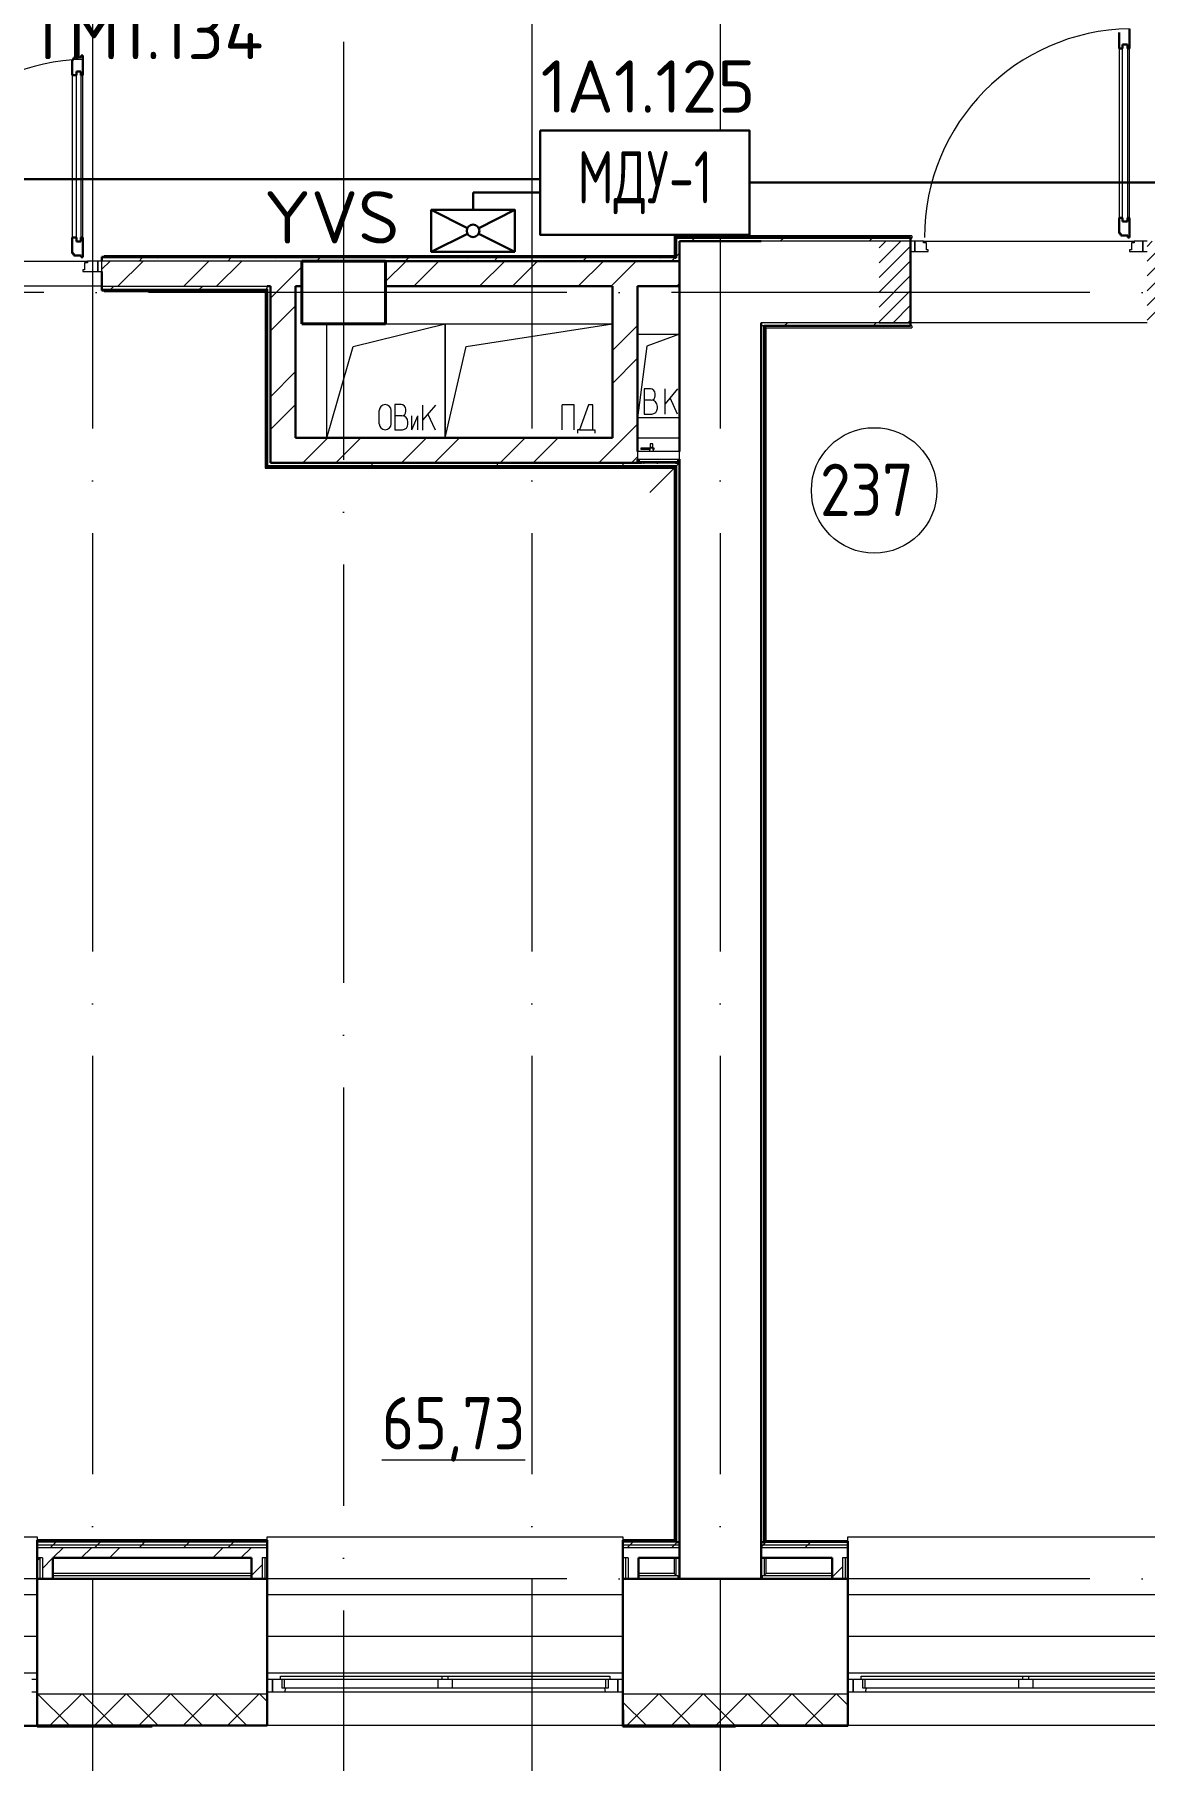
# Model space of a CAD drawing. Header units: millimetres. Extents: x -1073752 to 1436911, y -1379358 to 94781.
# Drawn here: x -1010781 to -1005476, y -1027225 to -1018973 of the extents above; entities that cross this region are included whole.
import ezdxf
from ezdxf.enums import TextEntityAlignment as Align

# ---------------------------------------------------------------- set-up
doc = ezdxf.new("R2010")
doc.units = ezdxf.units.MM
doc.set_wipeout_variables(frame=1)
for name, pattern in [('ADSK_Линия сетки', [25, 20, -2.5, 0, -2.5]), ('ADSK_Сверху', [450, 300, -150]), ('ADSK_Штриховая_ш2 п1_5', [4.5, 3, -1.5])]:
    doc.linetypes.add(name, pattern=pattern)
for name, color, linetype, lineweight in [('_ Окна', 7, 'Continuous', 9), ('RC-Дымоудаление', 1, 'Continuous', 30), ('Двери', 252, 'Continuous', 9), ('лс', 5, 'Continuous', 30), ('Марки помещений', 7, 'Continuous', 20), ('Несущие колонны', 7, 'Continuous', 18), ('Оборудование', 7, 'Continuous', 18), ('Ограждение', 252, 'Continuous', 9), ('Окна', 7, 'Continuous', 9), ('Оси', 252, 'Continuous', 9), ('Перекрытие', 252, 'Continuous', 18), ('Стены внутренние', 7, 'Continuous', 18), ('Стены наружные', 7, 'Continuous', 18), ('Стены штриховка', 7, 'Continuous', 9)]:
    doc.layers.add(name, color=color, linetype=linetype, lineweight=lineweight)
doc.layers.add('RC-Позиционные_обозначения', color=7, linetype='Continuous')
doc.layers.add('RC-Таблицы', color=7, linetype='Continuous')
doc.layers.add('Двери открывание', color=7, linetype='Continuous', lineweight=9, true_color=0xc0c0c0)
doc.layers.add('Линии', color=7, linetype='Continuous', lineweight=9, true_color=0x00a600)
doc.styles.add('GOST Common_2', font='', dxfattribs={"width": 0.9, "height": 250})
doc.styles.add('ISOCPEUR', font='isocpeur.ttf', dxfattribs={"height": 250})
doc.styles.add('RubezhCAD', font='isocpeur.ttf')
doc.styles.get("Standard").update_dxf_attribs({"font": 'arial.ttf'})
doc.styles.get('GOST Common_2').set_extended_font_data('GOST type B')

# ---------------------------------------------------------------- blocks, each defined once
blk = doc.blocks.new('2 этаж')
at = {"layer": 'Двери', "lineweight": 18, "true_color": 0x636466}
h = blk.add_hatch(dxfattribs=at)
h.set_pattern_fill('FP_2', color=251, style=0, pattern_type=2)
h.set_pattern_definition([(45, (152626.006, -12439.253), (-35.3553, 35.3553), [])])
h.paths.add_polyline_path([(153462.1, -12634.3), (153466, -12634.3), (153466, -12244.3), (153316, -12244.3), (153316, -12634.3)])
h.paths.add_polyline_path([(152186, -12634.3), (152186, -12244.3), (152036, -12244.3), (152036, -12634.3), (152072.9, -12634.3)])
at = {"color": 251, "lineweight": 18, "true_color": 0x636466}
for p, q in [((149396, -13184.3), (149396, -12639.3)), ((149521, -12748.5), (149961, -12639.3)), ((149676, -12639.3), (149961, -12639.3)), ((149961, -12639.3), (149961, -13184.3)), ((149961, -13184.3), (149961, -12639.3)), ((149961, -12639.3), (150761, -12639.3)), ((150061, -12748.5), (150761, -12639.3)), ((150881, -12689.3), (151081, -12689.3)), ((151081, -12689.3), (150925.5, -12745.8)), ((149396, -13184.3), (149521, -12748.5)), ((149961, -13184.3), (150061, -12748.5)), ((150925.5, -12745.8), (150881, -13089.3)), ((150941.9, -12950.7), (150911.9, -12950.7)), ((150911.9, -12950.7), (150911.9, -13070.7)), ((151071.9, -12950.7), (151011.9, -13022.2)), ((151011.9, -13070.7), (151011.9, -12950.7)), ((149750.1, -13025.6), (149720.1, -13025.6)), ((149720.1, -13025.6), (149720.1, -13145.6)), ((149914.3, -13027.6), (149854.3, -13099.1)), ((149854.3, -13147.6), (149854.3, -13027.6)), ((150577.7, -13026.6), (150520.3, -13026.6)), ((150520.3, -13146.6), (150520.3, -13026.6)), ((150577.7, -13146.6), (150577.7, -13026.6)), ((150646.6, -13026.6), (150602.9, -13146.6)), ((150666.2, -13026.6), (150646.6, -13026.6)), ((150666.2, -13146.6), (150666.2, -13026.6)), ((150945.3, -13004), (150911.9, -13004)), ((150965.3, -12984), (150965.3, -12974)), ((150975.3, -13044), (150975.3, -13034)), ((151071.9, -13070.7), (151036, -12993.5)), ((149645.9, -13116.9), (149645.9, -13054.3)), ((149703.3, -13116.9), (149703.3, -13054.3)), ((149753.5, -13078.9), (149720.1, -13078.9)), ((149773.5, -13058.9), (149773.5, -13048.9)), ((149783.5, -13118.9), (149783.5, -13108.9)), ((149802.6, -13145.6), (149831.3, -13078.9)), ((149802.6, -13145.6), (149802.6, -13078.9)), ((149831.3, -13145.6), (149831.3, -13078.9)), ((149914.3, -13147.6), (149878.3, -13070.5)), ((151081, -13089.3), (150881, -13089.3)), ((150911.9, -13070.7), (150948.6, -13070.7)), ((149720.1, -13145.6), (149756.8, -13145.6)), ((150592.9, -13146.6), (150592.9, -13161.6)), ((150602.9, -13146.6), (150592.9, -13146.6)), ((150602.9, -13146.6), (150666.2, -13146.6)), ((150666.2, -13146.6), (150676.2, -13146.6)), ((150676.2, -13146.6), (150676.2, -13161.6))]:
    blk.add_line(p, q, dxfattribs=at)
for centre, radius, start, end in [((150941.9, -12974), 23.3, 0, 90), ((149674.6, -13054.3), 28.7, 0, 180), ((149750.1, -13048.9), 23.3, 0, 90), ((150945.3, -12984), 20, 270, 0), ((150945.3, -13034), 30, 0, 90), ((149674.6, -13116.9), 28.7, 180, 0), ((149753.5, -13058.9), 20, 270, 0), ((149753.5, -13108.9), 30, 0, 90), ((149756.8, -13118.9), 26.7, 270, 0), ((150948.6, -13044), 26.7, 270, 0)]:
    blk.add_arc(centre, radius, start, end, dxfattribs=at)
at = {"layer": '_ Окна', "color": 251, "true_color": 0x636466}
for p, q in [((148011, -19121.3), (147986, -19121.3)), ((149136, -19121.3), (149111, -19121.3)), ((149136, -19179.3), (149136, -19121.3)), ((150811, -19121.3), (150786, -19121.3)), ((150786, -19121.3), (150786, -19179.3)), ((151911, -19121.3), (151886, -19121.3)), ((151911, -19179.3), (151911, -19121.3)), ((147986, -19179.3), (148011, -19179.3)), ((149111, -19179.3), (149136, -19179.3)), ((150786, -19179.3), (150811, -19179.3)), ((151886, -19179.3), (151911, -19179.3))]:
    blk.add_line(p, q, dxfattribs=at)
at = {"layer": '_ Окна', "color": 251, "lineweight": 18, "true_color": 0x636466}
for p, q in [((149174, -19121.3), (149136, -19121.3)), ((149136, -19121.3), (149136, -19179.3)), ((149182, -19162.3), (149182, -19121.3)), ((150740, -19121.3), (150740, -19162.3)), ((150786, -19121.3), (150748, -19121.3)), ((150786, -19179.3), (150786, -19121.3)), ((151949, -19121.3), (151911, -19121.3)), ((151911, -19121.3), (151911, -19179.3)), ((151957, -19162.3), (151957, -19121.3)), ((149136, -19179.3), (149195.5, -19179.3)), ((149194, -19162.3), (149182, -19162.3)), ((149195.5, -19179.3), (149200, -19162.3)), ((150722, -19162.3), (150726.6, -19179.3)), ((150726.6, -19179.3), (150786, -19179.3)), ((150740, -19162.3), (150728, -19162.3)), ((151911, -19179.3), (151970.5, -19179.3)), ((151969, -19162.3), (151957, -19162.3)), ((151970.5, -19179.3), (151975, -19162.3))]:
    blk.add_line(p, q, dxfattribs=at)
at = {"layer": 'Двери', "color": 251, "lineweight": 30, "true_color": 0x636466}
for p, q in [((153182, -11246.3), (153182, -11322.3)), ((153199, -11322.3), (153199, -11304.3)), ((153199, -11304.3), (153223, -11304.3)), ((153223, -11304.3), (153223, -11322.3)), ((153232, -11322.3), (153232, -11228.3)), ((148187, -11375.3), (148179, -11375.3)), ((148179, -11375.3), (148179, -11451.3)), ((148221, -11366.3), (148187, -11366.3)), ((148187, -11366.3), (148187, -11375.3)), ((148229, -11357.3), (148221, -11357.3)), ((148221, -11357.3), (148221, -11366.3)), ((148229, -11451.3), (148229, -11357.3)), ((153182, -11322.3), (153199, -11322.3)), ((153223, -11322.3), (153232, -11322.3)), ((148179, -11451.3), (148199, -11451.3)), ((148199, -11451.3), (148199, -11433.3)), ((148199, -11433.3), (148220, -11433.3)), ((148220, -11433.3), (148220, -11451.3)), ((148220, -11451.3), (148229, -11451.3)), ((153182, -12132.3), (153182, -12208.3)), ((153182, -12132.3), (153199, -12132.3)), ((153182, -12208.3), (153190, -12208.3)), ((153190, -12208.3), (153190, -12217.3)), ((153199, -12132.3), (153199, -12150.3)), ((153199, -12150.3), (153223, -12150.3)), ((153223, -12132.3), (153232, -12132.3)), ((153223, -12150.3), (153223, -12132.3)), ((153232, -12226.3), (153232, -12132.3)), ((148179, -12227.3), (148179, -12303.3)), ((148179, -12227.3), (148199, -12227.3)), ((148199, -12227.3), (148199, -12245.3)), ((148199, -12245.3), (148220, -12245.3)), ((148220, -12227.3), (148229, -12227.3)), ((148220, -12245.3), (148220, -12227.3)), ((148229, -12321.3), (148229, -12227.3)), ((153190, -12217.3), (153224, -12217.3)), ((153224, -12217.3), (153224, -12226.3)), ((153224, -12226.3), (153232, -12226.3)), ((148179, -12303.3), (148187, -12303.3)), ((148187, -12303.3), (148187, -12312.3)), ((148187, -12312.3), (148221, -12312.3)), ((148221, -12312.3), (148221, -12321.3)), ((148221, -12321.3), (148229, -12321.3))]:
    blk.add_line(p, q, dxfattribs=at)
at = {"layer": 'Двери', "color": 251, "true_color": 0x636466}
for p, q in [((153199, -12150.3), (153199, -11304.3)), ((153199, -11304.3), (153223, -11304.3)), ((153223, -11304.3), (153223, -12150.3)), ((153182, -11322.3), (153182, -12132.3)), ((153232, -12132.3), (153232, -11322.3)), ((148179, -11451.3), (148179, -12227.3)), ((148199, -12245.3), (148199, -11433.3)), ((148199, -11433.3), (148220, -11433.3)), ((148220, -11433.3), (148220, -12245.3)), ((148229, -12227.3), (148229, -11451.3)), ((153223, -12150.3), (153199, -12150.3)), ((148220, -12245.3), (148199, -12245.3)), ((152186, -12244.3), (152186, -12294.3)), ((152206, -12244.3), (152186, -12244.3)), ((152186, -12294.3), (152206, -12294.3)), ((152206, -12294.3), (152206, -12244.3)), ((152247, -12244.3), (152206, -12244.3)), ((152206, -12244.3), (152206, -12294.3)), ((152206, -12294.3), (152270, -12294.3)), ((152247, -12252.3), (152247, -12244.3)), ((152261, -12252.3), (152247, -12252.3)), ((152261, -12286.3), (152261, -12252.3)), ((152270, -12286.3), (152261, -12286.3)), ((152270, -12294.3), (152270, -12286.3)), ((153241, -12286.3), (153232, -12286.3)), ((153232, -12286.3), (153232, -12294.3)), ((153232, -12294.3), (153296, -12294.3)), ((153255, -12252.3), (153241, -12252.3)), ((153241, -12252.3), (153241, -12286.3)), ((153255, -12244.3), (153255, -12252.3)), ((153296, -12244.3), (153255, -12244.3)), ((153316, -12244.3), (153296, -12244.3)), ((153296, -12244.3), (153296, -12294.3)), ((153296, -12294.3), (153296, -12244.3)), ((153296, -12294.3), (153316, -12294.3)), ((148252, -12347.3), (148238, -12347.3)), ((148238, -12347.3), (148238, -12381.3)), ((148252, -12339.3), (148252, -12347.3)), ((148301, -12339.3), (148252, -12339.3)), ((148321, -12339.3), (148301, -12339.3)), ((148301, -12339.3), (148301, -12389.3)), ((148301, -12389.3), (148301, -12339.3)), ((148321, -12389.3), (148321, -12339.3)), ((148238, -12381.3), (148229, -12381.3)), ((148229, -12381.3), (148229, -12389.3)), ((148229, -12389.3), (148301, -12389.3)), ((148301, -12389.3), (148321, -12389.3))]:
    blk.add_line(p, q, dxfattribs=at)
at = {"layer": 'Двери', "color": 251, "linetype": 'ADSK_Штриховая_ш2 п1_5', "true_color": 0x636466}
for p, q in [((152186, -12244.3), (152036, -12244.3)), ((152186, -12634.3), (152186, -12244.3)), ((152036, -12634.3), (152186, -12634.3))]:
    blk.add_line(p, q, dxfattribs=at)
at = {"layer": 'Двери открывание', "color": 251, "true_color": 0x636466}
for centre, radius, start in [((153250, -12226.3), 998, 91.03345), ((148247, -12321.3), 946, 91.09026)]:
    blk.add_arc(centre, radius, start, 180, dxfattribs=at)
at = {"layer": 'Линии', "color": 251, "linetype": 'ADSK_Сверху', "ltscale": 100, "true_color": 0x636466}
for p, q in [((117871, -12339.3), (151081, -12339.3)), ((117871, -12639.3), (151081, -12639.3))]:
    blk.add_line(p, q, dxfattribs=at)
at = {"layer": 'Марки помещений', "color": 251, "true_color": 0x636466}
blk.add_circle((152011.5, -13435.9), 300, dxfattribs=at)
at = {"layer": 'Несущие колонны', "color": 251, "lineweight": 40, "true_color": 0x636466}
for p, q in [((149276, -12339.3), (149676, -12339.3)), ((149276, -12639.3), (149276, -12339.3)), ((149676, -12339.3), (149276, -12339.3)), ((149676, -12339.3), (149676, -12639.3)), ((149276, -12459.3), (149276, -12639.3)), ((149676, -12639.3), (149676, -12459.3)), ((149676, -12639.3), (149276, -12639.3)), ((149276, -12639.3), (149676, -12639.3))]:
    blk.add_line(p, q, dxfattribs=at)
at = {"layer": 'Несущие колонны', "color": 251, "true_color": 0x636466}
for p, q in [((149276, -12339.3), (149276, -12459.3)), ((149676, -12459.3), (149676, -12339.3))]:
    blk.add_line(p, q, dxfattribs=at)
at = {"layer": 'Оборудование', "color": 251, "true_color": 0x636466}
for p, q in [((150881, -13249.3), (150881, -13285.6)), ((151081, -13249.3), (150881, -13249.3)), ((150896.9, -13233.9), (150896.9, -13238.9)), ((150942.7, -13233.9), (150896.9, -13233.9)), ((150896.9, -13238.9), (150942.7, -13238.9)), ((150937.9, -13233.3), (150937.9, -13249.3)), ((150957.2, -13233.3), (150937.9, -13233.3)), ((150941.4, -13231.4), (150939.4, -13233.3)), ((150941.4, -13213.9), (150941.4, -13231.4)), ((150953.6, -13213.9), (150941.4, -13213.9)), ((150953.6, -13231.4), (150941.4, -13231.4)), ((150960.6, -13233.9), (150952.3, -13233.9)), ((150952.3, -13238.9), (150960.6, -13238.9)), ((150953.6, -13231.4), (150953.6, -13213.9)), ((150955.6, -13233.3), (150953.6, -13231.4)), ((150957.2, -13249.3), (150957.2, -13233.3)), ((150960.6, -13238.9), (150960.6, -13233.9)), ((151081, -13285.6), (151081, -13249.3)), ((150881.9, -13286.6), (151080.1, -13286.6)), ((150888, -13286.6), (150888, -13296.3)), ((150889, -13297.3), (151073.1, -13297.3)), ((150900, -13298.8), (150900, -13304.3)), ((150900, -13304.3), (151062, -13304.3)), ((150909, -13297.7), (150909, -13296.3)), ((150909, -13297.7), (150909, -13296.3)), ((150909, -13304.3), (150909, -13306.3)), ((150909, -13306.3), (150913, -13306.3)), ((150973.5, -13306.3), (150913, -13306.3)), ((151081, -13304.3), (150939.6, -13445.7)), ((150973.5, -13306.3), (150977.5, -13306.3)), ((150977.5, -13306.3), (150977.5, -13304.3)), ((151053, -13296.3), (151053, -13297.7)), ((151053, -13297.7), (151053, -13296.3)), ((151062, -13304.3), (151062, -13298.8)), ((151074, -13296.3), (151074, -13286.6))]:
    blk.add_line(p, q, dxfattribs=at)
for points, knots in [([(150881, -13285.6), (150881, -13285.7), (150881, -13285.9), (150881.1, -13286.1), (150881.2, -13286.2), (150881.4, -13286.4), (150881.5, -13286.5), (150881.7, -13286.5), (150881.8, -13286.6), (150881.9, -13286.6)], [0, 0, 0, 0, 0.166667, 0.333333, 0.458333, 0.583333, 0.708333, 0.833333, 1, 1, 1, 1]), ([(151080.1, -13286.6), (151080.2, -13286.6), (151080.3, -13286.5), (151080.5, -13286.5), (151080.6, -13286.4), (151080.8, -13286.2), (151080.9, -13286.1), (151081, -13285.9), (151081, -13285.7), (151081, -13285.6)], [-1, -1, -1, -1, -0.833333, -0.75, -0.583333, -0.458333, -0.333333, -0.166667, 0, 0, 0, 0]), ([(150888, -13296.3), (150888, -13296.4), (150888, -13296.5), (150888.1, -13296.8), (150888.2, -13296.9), (150888.4, -13297), (150888.5, -13297.1), (150888.6, -13297.2), (150888.8, -13297.2), (150888.9, -13297.3), (150889, -13297.3)], [0, 0, 0, 0, 0.166667, 0.333333, 0.458333, 0.583333, 0.666667, 0.75, 0.833333, 1, 1, 1, 1]), ([(150898.5, -13297.3), (150898.6, -13297.3), (150898.8, -13297.3), (150899.1, -13297.4), (150899.2, -13297.5), (150899.4, -13297.6), (150899.6, -13297.7), (150899.7, -13297.9), (150899.8, -13298), (150899.9, -13298.2), (150900, -13298.5), (150900, -13298.7), (150900, -13298.8)], [0, 0, 0, 0, 0.166667, 0.25, 0.333333, 0.416667, 0.5, 0.583333, 0.666667, 0.75, 0.833333, 1, 1, 1, 1]), ([(151062, -13298.8), (151062, -13298.7), (151062, -13298.5), (151062.1, -13298.2), (151062.2, -13298), (151062.3, -13297.9), (151062.5, -13297.7), (151062.6, -13297.6), (151062.8, -13297.5), (151063, -13297.4), (151063.2, -13297.3), (151063.4, -13297.3), (151063.5, -13297.3)], [-1, -1, -1, -1, -0.833333, -0.75, -0.666667, -0.583333, -0.5, -0.416667, -0.333333, -0.25, -0.166667, 0, 0, 0, 0]), ([(151073.1, -13297.3), (151073.1, -13297.3), (151073.3, -13297.2), (151073.4, -13297.2), (151073.5, -13297.1), (151073.7, -13297), (151073.8, -13296.9), (151073.9, -13296.8), (151074, -13296.5), (151074, -13296.4), (151074, -13296.3)], [-1, -1, -1, -1, -0.833333, -0.75, -0.666667, -0.583333, -0.458333, -0.333333, -0.166667, 0, 0, 0, 0])]:
    blk.add_open_spline(points, degree=3, knots=knots, dxfattribs=at)
at = {"layer": 'Ограждение', "color": 251, "true_color": 0x636466}
for p, q in [((152191, -12219.3), (151056, -12219.3)), ((151056, -12219.3), (151061, -12224.3)), ((151056, -12219.3), (151056, -12314.3)), ((152186, -12229.3), (152191, -12229.3)), ((152191, -12219.3), (152191, -12229.3)), ((148331, -12319.3), (148331, -12314.3)), ((151056, -12314.3), (148331, -12314.3)), ((151056, -12314.3), (151061, -12319.3)), ((148331, -12484.3), (148331, -12479.2)), ((148331, -12484.3), (149101, -12484.3)), ((149106, -12479.3), (149101, -12484.3)), ((149101, -12484.3), (149101, -13329.3)), ((151496, -12659.3), (151486, -12649.3)), ((151496, -18459.3), (151496, -12659.3)), ((151496, -12659.3), (152191, -12659.3)), ((152191, -12649.3), (152186, -12649.3)), ((152191, -12649.3), (152191, -12659.3)), ((149101, -13329.3), (149106, -13324.3)), ((149101, -13329.3), (151056, -13329.3)), ((151061, -13324.3), (151056, -13329.3)), ((151056, -13329.3), (151056, -18454.4)), ((146311, -18439.3), (148011, -18439.3)), ((148011, -18439.3), (148011, -18454.3)), ((149111, -18454.3), (149111, -18439.3)), ((149111, -18439.3), (150811, -18439.3)), ((150811, -18439.3), (150811, -18454.3)), ((151886, -18459.3), (151886, -18439.3)), ((151886, -18439.3), (153586, -18439.3)), ((151056, -18539.3), (151056, -18614.3)), ((151066, -18624.3), (151066, -18539.3)), ((151486, -18539.3), (151486, -18624.3)), ((151496, -18614.3), (151496, -18539.3)), ((149036, -18614.3), (148086, -18614.3)), ((151056, -18614.3), (150886, -18614.3)), ((151056, -18614.3), (151066, -18624.3)), ((151496, -18614.3), (151486, -18624.3)), ((151811, -18614.3), (151496, -18614.3)), ((146311, -18714.3), (148011, -18714.3)), ((149111, -18714.3), (150811, -18714.3)), ((151886, -18714.3), (153586, -18714.3)), ((146311, -18914.3), (148011, -18914.3)), ((149111, -18914.3), (150811, -18914.3)), ((151886, -18914.3), (153586, -18914.3)), ((146311, -19089.3), (148011, -19089.3)), ((149111, -19089.3), (150811, -19089.3)), ((151886, -19089.3), (153586, -19089.3))]:
    blk.add_line(p, q, dxfattribs=at)
at = {"layer": 'Окна', "color": 251, "true_color": 0x636466}
for p, q in [((149174, -19104.3), (149946, -19104.3)), ((149174, -19121.3), (149174, -19104.3)), ((149946, -19121.3), (149174, -19121.3)), ((149194, -19162.3), (149194, -19121.3)), ((149926, -19121.3), (149926, -19162.3)), ((149946, -19104.3), (149976, -19104.3)), ((149946, -19104.3), (149946, -19121.3)), ((149976, -19121.3), (149946, -19121.3)), ((149976, -19104.3), (150748, -19104.3)), ((149976, -19121.3), (149976, -19104.3)), ((150748, -19121.3), (149976, -19121.3)), ((149996, -19162.3), (149996, -19121.3)), ((150728, -19121.3), (150728, -19162.3)), ((150748, -19104.3), (150748, -19121.3)), ((151949, -19104.3), (152721, -19104.3)), ((151949, -19121.3), (151949, -19104.3)), ((152721, -19121.3), (151949, -19121.3)), ((151969, -19162.3), (151969, -19121.3)), ((152701, -19121.3), (152701, -19162.3)), ((152721, -19104.3), (152751, -19104.3)), ((152721, -19104.3), (152721, -19121.3)), ((152751, -19121.3), (152721, -19121.3)), ((152751, -19104.3), (153523, -19104.3)), ((152751, -19121.3), (152751, -19104.3)), ((153523, -19121.3), (152751, -19121.3)), ((152771, -19162.3), (152771, -19121.3)), ((149926, -19162.3), (149194, -19162.3)), ((149195.5, -19179.3), (150726.6, -19179.3)), ((149996, -19162.3), (149926, -19162.3)), ((150728, -19162.3), (149996, -19162.3)), ((152701, -19162.3), (151969, -19162.3)), ((151970.5, -19179.3), (153501.6, -19179.3)), ((152771, -19162.3), (152701, -19162.3)), ((153503, -19162.3), (152771, -19162.3))]:
    blk.add_line(p, q, dxfattribs=at)
at = {"layer": 'Оси', "color": 251, "linetype": 'ADSK_Линия сетки', "ltscale": 100, "true_color": 0x636466}
for p, q in [((149476, 33711.4), (149476, -32265.4)), ((148276, -1139.3), (148276, -32265.4)), ((150376, -1139.3), (150376, -30995.4)), ((151276, -1139.3), (151276, -30995.4)), ((170543.3, -12489.3), (93565.9, -12489.3)), ((170543.3, -18639.3), (93603.7, -18639.3))]:
    blk.add_line(p, q, dxfattribs=at)
at = {"layer": 'Перекрытие', "color": 251, "ltscale": 100, "true_color": 0x636466}
for p, q in [((149396, -13184.3), (149396, -12639.3)), ((149676, -12639.3), (150761, -12639.3)), ((150881, -12689.3), (151081, -12689.3)), ((151081, -13089.3), (150881, -13089.3))]:
    blk.add_line(p, q, dxfattribs=at)
at = {"layer": 'Стены внутренние', "color": 251, "lineweight": 30, "true_color": 0x636466}
for p, q in [((151471, -12244.3), (151081, -12244.3)), ((152186, -12634.3), (152186, -12244.3)), ((151081, -12339.3), (151081, -13249.3)), ((151081, -13285.9), (151081, -13304.3)), ((151081, -18539.3), (151081, -18639.3)), ((151471, -18639.3), (151471, -18539.3)), ((148011, -18639.3), (148011, -19341.3)), ((149036, -18639.3), (148086, -18639.3)), ((149111, -19341.3), (149111, -18639.3)), ((150811, -18639.3), (150811, -19341.3)), ((151811, -18639.3), (150886, -18639.3)), ((151886, -19341.3), (151886, -18639.3)), ((148011, -19341.3), (149111, -19341.3)), ((150811, -19341.3), (151886, -19341.3))]:
    blk.add_line(p, q, dxfattribs=at)
at = {"layer": 'Стены внутренние', "color": 251, "true_color": 0x636466}
for p, q in [((152186, -12244.3), (151471, -12244.3)), ((152247, -12244.3), (153255, -12244.3)), ((153316, -12634.3), (152186, -12634.3)), ((148011, -19189.3), (149111, -19189.3)), ((150811, -19189.3), (151886, -19189.3)), ((148011, -19341.3), (146311, -19341.3)), ((150811, -19341.3), (149111, -19341.3)), ((153586, -19341.3), (151886, -19341.3))]:
    blk.add_line(p, q, dxfattribs=at)
at = {"layer": 'Стены внутренние', "color": 251, "linetype": 'Continuous', "lineweight": 9, "true_color": 0x636466}
for p, q in [((148011, -19190.2), (148011.9, -19189.3)), ((148163.5, -19339.3), (148013.5, -19189.3)), ((148074, -19339.3), (148224, -19189.3)), ((148375.6, -19339.3), (148225.6, -19189.3)), ((148286.2, -19339.3), (148436.2, -19189.3)), ((148587.8, -19339.3), (148437.8, -19189.3)), ((148498.3, -19339.3), (148648.3, -19189.3)), ((148799.9, -19339.3), (148649.9, -19189.3)), ((148710.4, -19339.3), (148860.4, -19189.3)), ((149012, -19339.3), (148862, -19189.3)), ((148922.6, -19339.3), (149072.6, -19189.3)), ((149111, -19226.1), (149074.1, -19189.3)), ((150831.8, -19339.3), (150981.8, -19189.3)), ((151133.3, -19339.3), (150983.3, -19189.3)), ((151043.9, -19339.3), (151193.9, -19189.3)), ((151345.5, -19339.3), (151195.5, -19189.3)), ((151256, -19339.3), (151406, -19189.3)), ((151557.6, -19339.3), (151407.6, -19189.3)), ((151468.2, -19339.3), (151618.2, -19189.3)), ((151769.7, -19339.3), (151619.7, -19189.3)), ((151680.3, -19339.3), (151830.3, -19189.3)), ((151886, -19243.4), (151831.9, -19189.3)), ((150921.2, -19339.3), (150811, -19229.1)), ((148140.8, -19339.3), (148139.6, -19341.3)), ((150956.4, -19339.3), (150955.3, -19341.3)), ((151191.1, -19339.3), (151189.9, -19341.3)), ((151211.8, -19341.3), (151210.6, -19339.3)), ((151446.4, -19341.3), (151445.2, -19339.3))]:
    blk.add_line(p, q, dxfattribs=at)
at = {"layer": 'Стены наружные', "color": 251, "lineweight": 30, "true_color": 0x636466}
for p, q in [((152186, -12224.3), (151061, -12224.3)), ((151061, -12224.3), (151061, -12319.3)), ((151066, -12229.3), (151066, -12324.3)), ((151081, -12339.3), (151081, -12244.3)), ((152186, -12244.3), (152186, -12224.3)), ((148321, -12319.3), (148321, -12339.3)), ((151061, -12319.3), (148321, -12319.3)), ((149276, -12339.3), (151081, -12339.3)), ((151066, -12324.3), (151061, -12324.3)), ((148321, -12389.3), (148321, -12479.3)), ((149111, -12459.3), (149126, -12459.3)), ((149126, -12459.3), (149126, -13304.3)), ((149246, -12459.3), (149276, -12459.3)), ((149246, -13184.3), (149246, -12459.3)), ((149676, -12459.3), (150761, -12459.3)), ((150761, -12459.3), (150761, -13184.3)), ((150881, -12459.3), (151081, -12459.3)), ((150881, -13249.3), (150881, -12459.3)), ((148321, -12479.3), (149106, -12479.3)), ((149106, -12474.3), (149111, -12474.3)), ((149106, -12479.3), (149106, -13324.3)), ((149111, -12474.3), (149111, -13319.3)), ((151471, -12634.3), (151471, -18539.3)), ((151486, -12649.3), (152186, -12649.3)), ((151486, -18459.3), (151486, -12649.3)), ((152186, -12649.3), (152186, -12634.3)), ((150761, -13184.3), (149246, -13184.3)), ((149106, -13324.3), (151061, -13324.3)), ((149111, -13319.3), (151066, -13319.3)), ((150900, -13304.3), (149126, -13304.3)), ((150881, -13304.3), (150881, -13285.9)), ((151061, -13324.3), (151061, -18454.3)), ((151081, -13304.3), (151062, -13304.3)), ((151066, -18459.3), (151066, -13319.3)), ((151081, -18539.3), (151081, -13304.3)), ((149111, -18454.3), (148011, -18454.3)), ((148011, -18454.3), (148011, -18459.3)), ((148011, -18459.3), (148011, -18639.3)), ((148011, -18459.3), (149111, -18459.3)), ((149111, -18459.3), (148011, -18459.3)), ((149111, -18459.3), (149111, -18454.3)), ((149111, -18639.3), (149111, -18459.3)), ((151061, -18454.3), (150811, -18454.3)), ((150811, -18454.3), (150811, -18459.3)), ((150811, -18459.3), (150811, -18639.3)), ((150811, -18459.3), (151066, -18459.3)), ((151066, -18459.3), (150811, -18459.3)), ((151066, -18464.3), (151081, -18464.3)), ((151471, -18464.3), (151486, -18464.3)), ((151486, -18464.3), (151471, -18464.3)), ((151886, -18459.3), (151486, -18459.3)), ((151886, -18639.3), (151886, -18459.3)), ((148086, -18539.3), (149036, -18539.3)), ((148086, -18639.3), (148086, -18539.3)), ((149036, -18539.3), (149036, -18639.3)), ((150886, -18539.3), (151081, -18539.3)), ((150886, -18639.3), (150886, -18539.3)), ((151471, -18539.3), (151811, -18539.3)), ((151811, -18539.3), (151811, -18639.3)), ((148011, -18639.3), (148086, -18639.3)), ((149036, -18639.3), (149111, -18639.3)), ((150811, -18639.3), (150886, -18639.3)), ((151811, -18639.3), (151886, -18639.3)), ((148561, -19341.3), (148011, -19341.3)), ((148011, -19341.3), (148011, -19346.3)), ((148011, -19346.3), (148561, -19346.3)), ((148561, -19346.3), (148561, -19341.3)), ((151348.5, -19341.3), (150811, -19341.3)), ((150811, -19341.3), (150811, -19346.3)), ((150811, -19346.3), (151348.5, -19346.3)), ((151348.5, -19346.3), (151348.5, -19341.3))]:
    blk.add_line(p, q, dxfattribs=at)
at = {"layer": 'Стены наружные', "color": 251, "linetype": 'Continuous', "lineweight": 9, "true_color": 0x636466}
for p, q in [((151061, -12251.1), (151066, -12246.1)), ((151082.8, -12229.3), (151087.8, -12224.3)), ((151138.5, -12244.3), (151153.5, -12229.3)), ((151153.5, -12229.3), (151158.5, -12224.3)), ((151224.2, -12229.3), (151229.2, -12224.3)), ((151295, -12229.3), (151300, -12224.3)), ((151365.7, -12229.3), (151370.7, -12224.3)), ((151436.4, -12229.3), (151441.4, -12224.3)), ((151507.1, -12229.3), (151512.1, -12224.3)), ((151562.8, -12244.3), (151577.8, -12229.3)), ((151577.8, -12229.3), (151582.8, -12224.3)), ((151648.5, -12229.3), (151653.5, -12224.3)), ((151719.2, -12229.3), (151724.2, -12224.3)), ((151789.9, -12229.3), (151794.9, -12224.3)), ((151860.6, -12229.3), (151865.6, -12224.3)), ((151931.3, -12229.3), (151936.3, -12224.3)), ((151987.1, -12244.3), (152002.1, -12229.3)), ((152002.1, -12229.3), (152007.1, -12224.3)), ((152072.8, -12229.3), (152077.8, -12224.3)), ((152143.5, -12229.3), (152148.5, -12224.3)), ((148321, -12378.3), (148360.1, -12339.3)), ((148371.5, -12324.3), (148376.5, -12319.3)), ((148397.2, -12459.3), (148517.2, -12339.3)), ((148442.2, -12324.3), (148447.2, -12319.3)), ((148497.9, -12339.3), (148512.9, -12324.3)), ((148512.9, -12324.3), (148517.9, -12319.3)), ((148583.7, -12324.3), (148588.7, -12319.3)), ((148654.4, -12324.3), (148659.4, -12319.3)), ((148711.5, -12459.3), (148831.5, -12339.3)), ((148725.1, -12324.3), (148730.1, -12319.3)), ((148795.8, -12324.3), (148800.8, -12319.3)), ((148866.5, -12324.3), (148871.5, -12319.3)), ((148868.7, -12459.3), (148988.7, -12339.3)), ((148922.2, -12339.3), (148937.2, -12324.3)), ((148937.2, -12324.3), (148942.2, -12319.3)), ((149007.9, -12324.3), (149012.9, -12319.3)), ((149078.6, -12324.3), (149083.6, -12319.3)), ((149149.3, -12324.3), (149154.3, -12319.3)), ((149183, -12459.3), (149276, -12366.2)), ((149220.1, -12324.3), (149225.1, -12319.3)), ((149290.8, -12324.3), (149295.8, -12319.3)), ((149346.5, -12339.3), (149361.5, -12324.3)), ((149361.5, -12324.3), (149366.5, -12319.3)), ((149432.2, -12324.3), (149437.2, -12319.3)), ((149502.9, -12324.3), (149507.9, -12319.3)), ((149573.6, -12324.3), (149578.6, -12319.3)), ((149644.3, -12324.3), (149649.3, -12319.3)), ((149676, -12437.7), (149774.4, -12339.3)), ((149715, -12324.3), (149720, -12319.3)), ((149770.7, -12339.3), (149785.7, -12324.3)), ((149785.7, -12324.3), (149790.7, -12319.3)), ((149811.6, -12459.3), (149931.6, -12339.3)), ((149856.4, -12324.3), (149861.4, -12319.3)), ((149927.2, -12324.3), (149932.2, -12319.3)), ((149997.9, -12324.3), (150002.9, -12319.3)), ((150068.6, -12324.3), (150073.6, -12319.3)), ((150125.9, -12459.3), (150245.9, -12339.3)), ((150139.3, -12324.3), (150144.3, -12319.3)), ((150195, -12339.3), (150210, -12324.3)), ((150210, -12324.3), (150215, -12319.3)), ((150280.7, -12324.3), (150285.7, -12319.3)), ((150283.1, -12459.3), (150403.1, -12339.3)), ((150351.4, -12324.3), (150356.4, -12319.3)), ((150422.1, -12324.3), (150427.1, -12319.3)), ((150492.8, -12324.3), (150497.8, -12319.3)), ((150563.6, -12324.3), (150568.6, -12319.3)), ((150597.4, -12459.3), (150717.4, -12339.3)), ((150619.3, -12339.3), (150634.3, -12324.3)), ((150634.3, -12324.3), (150639.3, -12319.3)), ((150705, -12324.3), (150710, -12319.3)), ((150754.5, -12459.3), (150874.5, -12339.3)), ((150775.7, -12324.3), (150780.7, -12319.3)), ((150846.4, -12324.3), (150851.4, -12319.3)), ((150917.1, -12324.3), (150922.1, -12319.3)), ((150987.8, -12324.3), (150992.8, -12319.3)), ((151043.5, -12339.3), (151058.5, -12324.3)), ((151058.5, -12324.3), (151061, -12321.8)), ((151061, -12321.8), (151066, -12316.8)), ((151066, -12316.8), (151081, -12301.8)), ((148362.9, -12474.3), (148377.9, -12459.3)), ((148787.2, -12474.3), (148802.2, -12459.3)), ((149126, -12516.2), (149183, -12459.3)), ((151068.8, -12459.3), (151081, -12447.1)), ((148357.9, -12479.3), (148362.9, -12474.3)), ((148428.7, -12479.3), (148433.7, -12474.3)), ((148499.4, -12479.3), (148504.4, -12474.3)), ((148570.1, -12479.3), (148575.1, -12474.3)), ((148640.8, -12479.3), (148645.8, -12474.3)), ((148711.5, -12479.3), (148716.5, -12474.3)), ((148782.2, -12479.3), (148787.2, -12474.3)), ((148852.9, -12479.3), (148857.9, -12474.3)), ((148923.6, -12479.3), (148928.6, -12474.3)), ((148994.3, -12479.3), (148999.3, -12474.3)), ((149065.1, -12479.3), (149070.1, -12474.3)), ((149106, -12509), (149111, -12504)), ((149106, -12579.7), (149111, -12574.7)), ((149126, -12673.4), (149246, -12553.4)), ((149106, -12650.4), (149111, -12645.4)), ((150761, -12767.1), (150881, -12647.1)), ((151582.1, -12649.3), (151597.1, -12634.3)), ((152006.3, -12649.3), (152021.3, -12634.3)), ((149106, -12721.1), (149111, -12716.1)), ((149106, -12791.9), (149111, -12786.9)), ((149106, -12862.6), (149111, -12857.6)), ((149126, -12987.7), (149246, -12867.7)), ((150761, -12924.2), (150881, -12804.2)), ((149106, -12933.3), (149111, -12928.3)), ((149106, -13004), (149111, -12999)), ((149126, -13144.9), (149246, -13024.9)), ((149106, -13074.7), (149111, -13069.7)), ((150815.3, -13184.3), (150881, -13118.6)), ((149106, -13145.4), (149111, -13140.4)), ((149280.9, -13304.3), (149400.9, -13184.3)), ((149438.1, -13304.3), (149558.1, -13184.3)), ((149752.4, -13304.3), (149872.4, -13184.3)), ((149909.5, -13304.3), (150029.5, -13184.3)), ((150223.8, -13304.3), (150343.8, -13184.3)), ((150381, -13304.3), (150501, -13184.3)), ((150695.3, -13304.3), (150815.3, -13184.3)), ((149106, -13216.1), (149111, -13211.1)), ((149106, -13286.8), (149111, -13281.8)), ((150852.5, -13304.3), (150881, -13275.7)), ((149139.3, -13324.3), (149144.3, -13319.3)), ((149210, -13324.3), (149215, -13319.3)), ((149280.7, -13324.3), (149285.7, -13319.3)), ((149351.4, -13324.3), (149356.4, -13319.3)), ((149422.1, -13324.3), (149427.1, -13319.3)), ((149492.8, -13324.3), (149497.8, -13319.3)), ((149563.6, -13324.3), (149568.6, -13319.3)), ((149612, -13319.3), (149612, -13304.3)), ((149634.3, -13324.3), (149639.3, -13319.3)), ((149705, -13324.3), (149710, -13319.3)), ((149775.7, -13324.3), (149780.7, -13319.3)), ((149846.4, -13324.3), (149851.4, -13319.3)), ((149917.1, -13324.3), (149922.1, -13319.3)), ((149987.8, -13324.3), (149992.8, -13319.3)), ((150058.5, -13324.3), (150063.5, -13319.3)), ((150129.2, -13324.3), (150134.2, -13319.3)), ((150200, -13324.3), (150205, -13319.3)), ((150212, -13319.3), (150212, -13304.3)), ((150270.7, -13324.3), (150275.7, -13319.3)), ((150341.4, -13324.3), (150346.4, -13319.3)), ((150412.1, -13324.3), (150417.1, -13319.3)), ((150482.8, -13324.3), (150487.8, -13319.3)), ((150553.5, -13324.3), (150558.5, -13319.3)), ((150624.2, -13324.3), (150629.2, -13319.3)), ((150694.9, -13324.3), (150699.9, -13319.3)), ((150765.6, -13324.3), (150770.6, -13319.3)), ((150812, -13319.3), (150812, -13304.3)), ((150836.3, -13324.3), (150841.3, -13319.3)), ((150907.1, -13324.3), (150912.1, -13319.3)), ((150977.8, -13324.3), (150982.8, -13319.3)), ((151048.5, -13324.3), (151053.5, -13319.3)), ((151061, -13382.4), (151066, -13377.4)), ((151061, -13453.1), (151066, -13448.1)), ((151061, -13523.9), (151066, -13518.9)), ((151061, -13594.6), (151066, -13589.6)), ((151061, -13665.3), (151066, -13660.3)), ((151061, -13736), (151066, -13731)), ((151061, -13806.7), (151066, -13801.7)), ((151061, -13877.4), (151066, -13872.4)), ((151061, -13948.1), (151066, -13943.1)), ((151061, -14018.8), (151066, -14013.8)), ((151061, -14089.5), (151066, -14084.5)), ((151061, -14160.3), (151066, -14155.3)), ((151061, -14231), (151066, -14226)), ((151061, -14301.7), (151066, -14296.7)), ((151061, -14372.4), (151066, -14367.4)), ((151061, -14443.1), (151066, -14438.1)), ((151061, -14513.8), (151066, -14508.8)), ((151061, -14584.5), (151066, -14579.5)), ((151061, -14655.2), (151066, -14650.2)), ((151061, -14725.9), (151066, -14720.9)), ((151061, -14796.7), (151066, -14791.7)), ((151061, -14867.4), (151066, -14862.4)), ((151061, -14938.1), (151066, -14933.1)), ((151061, -15008.8), (151066, -15003.8)), ((151061, -15079.5), (151066, -15074.5)), ((151061, -15150.2), (151066, -15145.2)), ((151061, -15220.9), (151066, -15215.9)), ((151061, -15291.6), (151066, -15286.6)), ((151061, -15362.3), (151066, -15357.3)), ((151061, -15433), (151066, -15428)), ((151061, -15503.8), (151066, -15498.8)), ((151061, -15574.5), (151066, -15569.5)), ((151061, -15645.2), (151066, -15640.2)), ((151061, -15715.9), (151066, -15710.9)), ((151061, -15786.6), (151066, -15781.6)), ((151061, -15857.3), (151066, -15852.3)), ((151061, -15928), (151066, -15923)), ((151061, -15998.7), (151066, -15993.7)), ((151061, -16069.4), (151066, -16064.4)), ((151061, -16140.2), (151066, -16135.2)), ((151061, -16210.9), (151066, -16205.9)), ((151061, -16281.6), (151066, -16276.6)), ((151061, -16352.3), (151066, -16347.3)), ((151061, -16423), (151066, -16418)), ((151061, -16493.7), (151066, -16488.7)), ((151061, -16564.4), (151066, -16559.4)), ((151061, -16635.1), (151066, -16630.1)), ((151061, -16705.8), (151066, -16700.8)), ((151061, -16776.5), (151066, -16771.5)), ((151061, -16847.3), (151066, -16842.3)), ((151061, -16918), (151066, -16913)), ((151061, -16988.7), (151066, -16983.7)), ((151061, -17059.4), (151066, -17054.4)), ((151061, -17130.1), (151066, -17125.1)), ((151061, -17200.8), (151066, -17195.8)), ((151061, -17271.5), (151066, -17266.5)), ((151061, -17342.2), (151066, -17337.2)), ((151061, -17412.9), (151066, -17407.9)), ((151061, -17483.7), (151066, -17478.7)), ((151061, -17554.4), (151066, -17549.4)), ((151061, -17625.1), (151066, -17620.1)), ((151061, -17695.8), (151066, -17690.8)), ((151061, -17766.5), (151066, -17761.5)), ((151061, -17837.2), (151066, -17832.2)), ((151061, -17907.9), (151066, -17902.9)), ((151061, -17978.6), (151066, -17973.6)), ((151061, -18049.3), (151066, -18044.3)), ((151061, -18120.1), (151066, -18115.1)), ((151061, -18190.8), (151066, -18185.8)), ((151061, -18261.5), (151066, -18256.5)), ((151061, -18332.2), (151066, -18327.2)), ((151061, -18402.9), (151066, -18397.9)), ((148034.8, -18459.3), (148039.8, -18454.3)), ((148075.5, -18489.3), (148088, -18476.8)), ((148088, -18476.8), (148100.5, -18464.3)), ((148105.5, -18459.3), (148110.5, -18454.3)), ((148176.2, -18459.3), (148181.2, -18454.3)), ((148246.9, -18459.3), (148251.9, -18454.3)), ((148287.6, -18489.3), (148300.1, -18476.8)), ((148300.1, -18476.8), (148312.6, -18464.3)), ((148312.6, -18464.3), (148317.6, -18459.3)), ((148317.6, -18459.3), (148322.6, -18454.3)), ((148388.4, -18459.3), (148393.4, -18454.3)), ((148459.1, -18459.3), (148464.1, -18454.3)), ((148499.8, -18489.3), (148512.3, -18476.8)), ((148512.3, -18476.8), (148524.8, -18464.3)), ((148529.8, -18459.3), (148534.8, -18454.3)), ((148600.5, -18459.3), (148605.5, -18454.3)), ((148671.2, -18459.3), (148676.2, -18454.3)), ((148711.9, -18489.3), (148724.4, -18476.8)), ((148724.4, -18476.8), (148736.9, -18464.3)), ((148736.9, -18464.3), (148741.9, -18459.3)), ((148741.9, -18459.3), (148746.9, -18454.3)), ((148812.6, -18459.3), (148817.6, -18454.3)), ((148883.3, -18459.3), (148888.3, -18454.3)), ((148924, -18489.3), (148936.5, -18476.8)), ((148936.5, -18476.8), (148949, -18464.3)), ((148954, -18459.3), (148959, -18454.3)), ((149024.7, -18459.3), (149029.7, -18454.3)), ((149095.5, -18459.3), (149100.5, -18454.3)), ((150833.2, -18489.3), (150845.7, -18476.8)), ((150845.7, -18476.8), (150858.2, -18464.3)), ((150858.2, -18464.3), (150863.2, -18459.3)), ((150863.2, -18459.3), (150868.2, -18454.3)), ((150933.9, -18459.3), (150938.9, -18454.3)), ((151004.6, -18459.3), (151009.6, -18454.3)), ((151045.4, -18489.3), (151057.9, -18476.8)), ((151057.9, -18476.8), (151070.4, -18464.3)), ((151471, -18487.9), (151482.1, -18476.8)), ((151482.1, -18476.8), (151494.6, -18464.3)), ((151681.8, -18489.3), (151694.3, -18476.8)), ((151694.3, -18476.8), (151706.8, -18464.3)), ((151706.8, -18464.3), (151711.8, -18459.3)), ((148011, -18553.8), (148023.5, -18541.3)), ((148023.5, -18541.3), (148025.5, -18539.3)), ((148036, -18590), (148086, -18540)), ((148086.8, -18539.3), (148136.8, -18489.3)), ((148221.7, -18539.3), (148271.7, -18489.3)), ((148356.7, -18539.3), (148406.7, -18489.3)), ((148850.1, -18539.3), (148900.1, -18489.3)), ((148985.1, -18539.3), (149035.1, -18489.3)), ((149086, -18539.4), (149086.2, -18539.3)), ((149036, -18623.2), (149086, -18573.2)), ((151811, -18631.7), (151861, -18581.7)), ((148139.6, -19341.3), (148136.8, -19346.3)), ((148373.7, -19342.2), (148371.4, -19346.3)), ((150955.3, -19341.3), (150953.1, -19345)), ((151189.9, -19341.3), (151187, -19346.3)), ((151214.7, -19346.3), (151211.8, -19341.3))]:
    blk.add_line(p, q, dxfattribs=at)
at = {"layer": 'Стены наружные', "color": 251, "true_color": 0x636466}
for p, q in [((146890, -12339.3), (148252, -12339.3)), ((149276, -12459.3), (149276, -12339.3)), ((149676, -12339.3), (149676, -12459.3)), ((148321, -12459.3), (146821, -12459.3)), ((152186, -12634.3), (151471, -12634.3)), ((150881, -13184.3), (151081, -13184.3)), ((148086, -18624.3), (149036, -18624.3)), ((150886, -18624.3), (151073.5, -18624.3)), ((151073.5, -18624.3), (151073.5, -18639.3)), ((151478.5, -18624.3), (151811, -18624.3)), ((151478.5, -18639.3), (151478.5, -18624.3)), ((148011, -19346.3), (142971, -19346.3)), ((151886, -19346.3), (151348.5, -19346.3)), ((151886, -19346.3), (151886, -19341.3))]:
    blk.add_line(p, q, dxfattribs=at)
at = {"layer": 'Стены штриховка', "color": 251, "true_color": 0x636466}
for p, q in [((151066, -12229.3), (152186, -12229.3)), ((151061, -12324.3), (148321, -12324.3)), ((149276, -12339.3), (148321, -12339.3)), ((148321, -12459.3), (149111, -12459.3)), ((149111, -12474.3), (149111, -12459.3)), ((148321, -12474.3), (149106, -12474.3)), ((151486, -12649.3), (151471, -12649.3)), ((149111, -18464.3), (148011, -18464.3)), ((148011, -18476.8), (149111, -18476.8)), ((151066, -18464.3), (150811, -18464.3)), ((150811, -18476.8), (151081, -18476.8)), ((151066, -18464.3), (151066, -18459.3)), ((151471, -18476.8), (151886, -18476.8)), ((151486, -18459.3), (151486, -18464.3)), ((151486, -18464.3), (151886, -18464.3)), ((151886, -18464.3), (151486, -18464.3)), ((148011, -18489.3), (149111, -18489.3)), ((148036, -18539.3), (148011, -18539.3)), ((148023.5, -18539.3), (148023.5, -18639.3)), ((148036, -18539.3), (148036, -18639.3)), ((149111, -18539.3), (149086, -18539.3)), ((149086, -18539.3), (149086, -18639.3)), ((149098.5, -18539.3), (149098.5, -18639.3)), ((150811, -18489.3), (151081, -18489.3)), ((150836, -18539.3), (150811, -18539.3)), ((150823.5, -18539.3), (150823.5, -18639.3)), ((150836, -18539.3), (150836, -18639.3)), ((151471, -18489.3), (151886, -18489.3)), ((151886, -18539.3), (151861, -18539.3)), ((151861, -18539.3), (151861, -18639.3)), ((151873.5, -18539.3), (151873.5, -18639.3)), ((148013, -19265.3), (148011, -19265.3)), ((148013, -19265.3), (148013, -19339.3)), ((149111, -19265.3), (149109, -19265.3)), ((149109, -19339.3), (149109, -19265.3)), ((150813, -19265.3), (150811, -19265.3)), ((150813, -19265.3), (150813, -19339.3)), ((151886, -19265.3), (151884, -19265.3)), ((151884, -19339.3), (151884, -19265.3)), ((148013, -19339.3), (149109, -19339.3)), ((150813, -19339.3), (151884, -19339.3))]:
    blk.add_line(p, q, dxfattribs=at)
at = {"layer": 'Марки помещений', "color": 251, "true_color": 0x636466, "style": 'GOST Common_2', "width": 0.9}
for s, p in [('237', (151752.7, -13558.2)), ('%%U65,73', (149658.1, -18020.8))]:
    blk.add_text(s, height=250, dxfattribs=at).set_placement(p)
blk = doc.blocks.new('RC-UGO-UDPD-01')
at = {"layer": 'RC-Дымоудаление', "ltscale": 30}
blk.add_lwpolyline([(2.5, 2.5), (2.5, -2.5), (-2.5, -2.5), (-2.5, 2.5)], close=True, dxfattribs=at)
at = {"layer": 'RC-Дымоудаление'}
blk.add_attdef('PSTN', text='', height=2.5, dxfattribs=at).set_placement((1.287, 2.233), align=Align.BOTTOM_LEFT)
blk.add_wipeout([(2.5, 2.5), (2.5, -2.5), (-2.5, -2.5), (-2.5, 2.5)]).dxf.layer = 'RC-Дымоудаление'
for p, q in [((-2.5, 2.5), (-2.5, -2.5)), ((2.5, 2.5), (-2.5, 2.5)), ((2.5, -2.5), (2.5, 2.5)), ((-2.5, -2.5), (2.5, -2.5))]:
    blk.add_line(p, q, dxfattribs=at)
at = {"layer": 'RC-Дымоудаление', "ltscale": 30, "const_width": 0.375}
blk.add_lwpolyline([(-1.5, 1.5, 1), (1.5, 1.5, 1)], format="xyb", dxfattribs=at)
blk.add_lwpolyline([(0, 0), (0, -1.5)], dxfattribs=at)
at = {"layer": 'RC-Дымоудаление', "const_width": 0.1}
for points in [[(1.92, -1.912), (1.92, -1.006), (1.434, -1.006), (1.332, -1.912)], [(1.22, -2.229), (1.22, -1.912), (2.096, -1.912), (2.096, -2.229)]]:
    blk.add_lwpolyline(points, dxfattribs=at)
blk = doc.blocks.new('A$C73BA6E17')
at = {"color": 5, "lineweight": 30}
for points in [[(0, 200), (400, 200), (400, 0), (0, 0), (0, 200)], [(0, 200), (173.2, 113.4)], [(400, 200), (226.8, 113.4)], [(173.2, 86.6), (0, 0)], [(226.8, 86.6), (400, 0)]]:
    blk.add_lwpolyline(points, dxfattribs=at)
blk.add_circle((200, 100), 30, dxfattribs=at)
blk = doc.blocks.new('RC-UGO-MDU-01')
at = {"layer": 'RC-Дымоудаление'}
blk.add_point((0, 0), dxfattribs=at)
blk.add_attdef('PSTN', text='', height=2.5, dxfattribs=at).set_placement((5.821, 2.37), align=Align.BOTTOM_CENTER)
blk.add_wipeout([(4.998, 2.498), (4.998, -2.498), (-4.998, -2.498), (-4.998, 2.498)]).dxf.layer = 'RC-Дымоудаление'
blk.add_wipeout([(-4.998, -2.498), (-4.998, 2.498), (4.998, 2.498), (4.998, -2.498)]).dxf.layer = 'RC-Дымоудаление'
blk.add_lwpolyline([(-4.998, 2.498), (4.998, 2.498), (4.998, -2.498), (-4.998, -2.498), (-4.998, 2.498)], close=True, dxfattribs=at)
at = {"layer": 'RC-Дымоудаление', "ltscale": 100, "style": 'ISOCPEUR', "width": 0.7}
blk.add_text('МДУ-1', height=2.5, dxfattribs=at).set_placement((0, 0), align=Align.MIDDLE)

msp = doc.modelspace()

# ---------------------------------------------------------------- linework, layer by layer
at = {"layer": 'лс', "color": 5}
for p, q in [((-1008363.3, -1019664.2), (-1027947.2, -1019664.2)), ((-1007363.8, -1019680.7), (-997288.8, -1019680.7))]:
    msp.add_line(p, q, dxfattribs=at)
at = {"layer": 'лс', "color": 11}
for p, q in [((-1008684.7, -1019811.5), (-1008684.7, -1019728.3)), ((-1008684.7, -1019728.3), (-1008363.3, -1019728.3))]:
    msp.add_line(p, q, dxfattribs=at)

# ---------------------------------------------------------------- block references
msp.add_blockref('2 этаж', (-1158779.2, -1007716.5))
at = {"rotation": 180}
msp.add_blockref('A$C73BA6E17', (-1008484.7, -1019811.5), dxfattribs=at)

# ---------------------------------------------------------------- texts
at = {"layer": 'RC-Таблицы', "linetype": 'Continuous', "lineweight": 40, "insert": (-1009360.7, -1019846.8), "char_height": 250, "width": 2400, "attachment_point": 5, "style": 'RubezhCAD'}
msp.add_mtext('YVS', dxfattribs=at)

# ---------------------------------------------------------------- next in the draw order: block references
at = {"layer": 'RC-Дымоудаление', "color": 4, "linetype": 'Continuous', "lineweight": 40, "ltscale": 15}
ref = msp.add_blockref('RC-UGO-UDPD-01', (-1010476.5, -1018326.2), dxfattribs=dict(at, xscale=100, yscale=100, zscale=100))
ref.add_attrib('PSTN', '1BTM1.134', dxfattribs={"layer": 'RC-Позиционные_обозначения', "height": 250, "style": 'RubezhCAD'}).set_placement((-1010420.1, -1019165.6), align=Align.BOTTOM_CENTER)
ref = msp.add_blockref('RC-UGO-MDU-01', (-1007863.5, -1019680.7), dxfattribs=dict(at, xscale=100, yscale=100, zscale=100))
ref.add_attrib('PSTN', '1А1.125', dxfattribs={"layer": 'RC-Позиционные_обозначения', "height": 250, "style": 'RubezhCAD'}).set_placement((-1007848.3, -1019421.4), align=Align.BOTTOM_CENTER)

doc.saveas('drawing.dxf')
